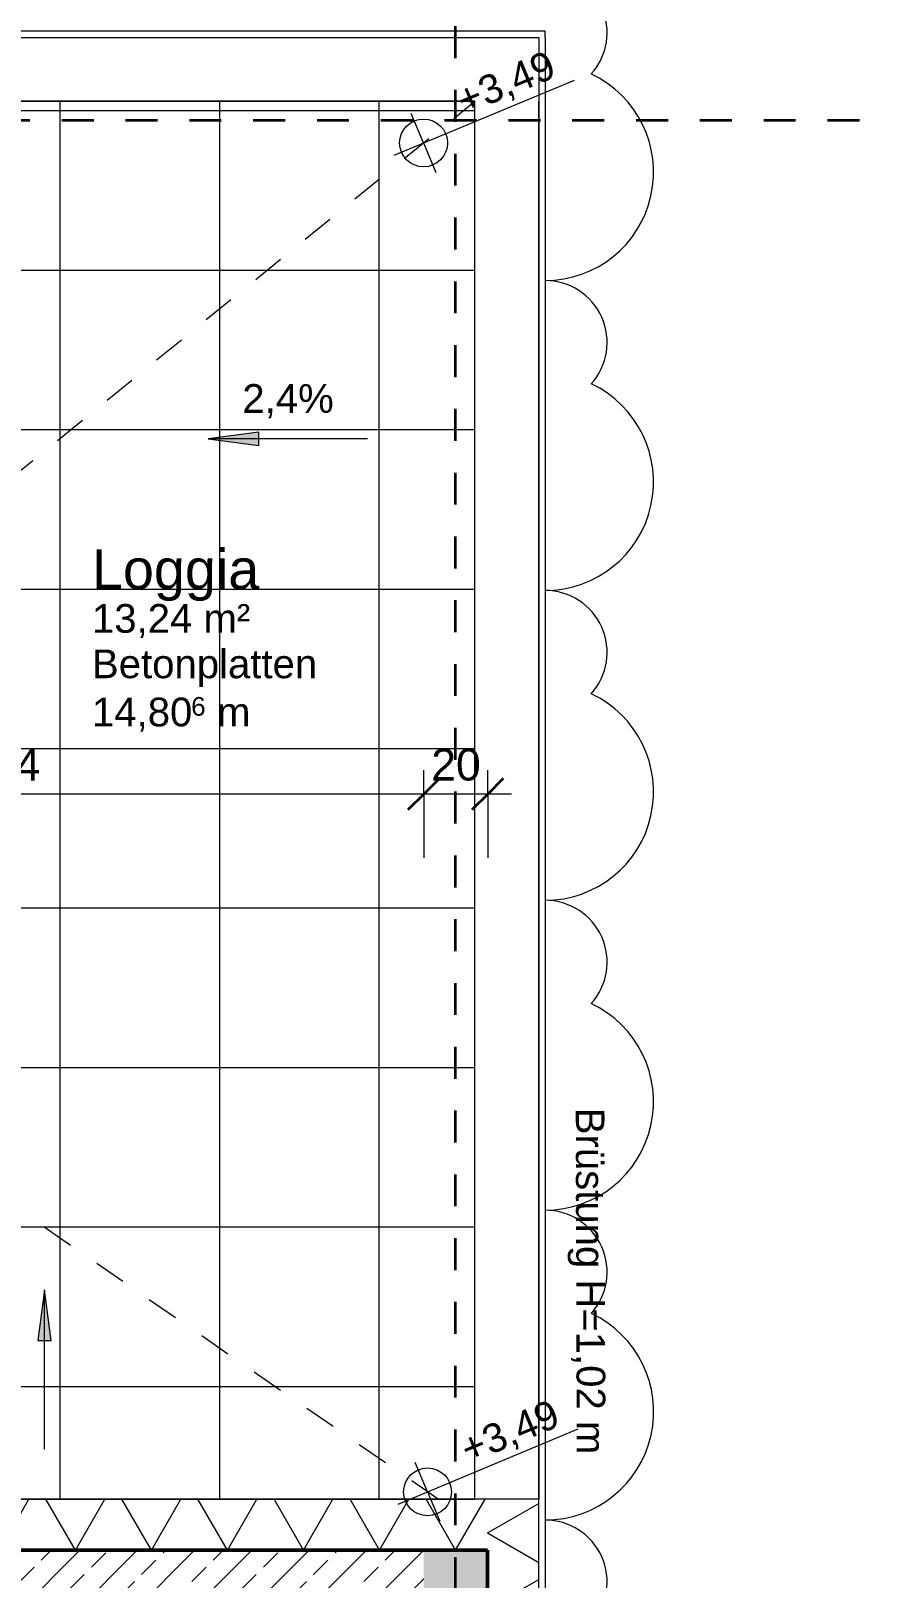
# Model space of a CAD drawing. Header units: metres. Extents: x -67.4 to -27.2, y 43.9 to 89.6.
# Drawn here: x -38.939 to -36.316, y 78.409 to 83.259 of the extents above; entities that cross this region are included whole.
import ezdxf

# ---------------------------------------------------------------- set-up
doc = ezdxf.new("R2010")
doc.units = ezdxf.units.M
doc.linetypes.add('Strich Punkt Mittel', pattern=[0.015875, 0.00635, -0.004763, 0, -0.004763])
doc.linetypes.add('Verdeckt Unten', pattern=[0.005, 0.003, -0.002])
for name, color, linetype, lineweight in [('A-DETL-GENF_', 92, 'Continuous', 13), ('A-DETL-MBND', 5, 'Continuous', 5), ('A_2D', 7, 'Continuous', 13), ('A_Bemassung-50_', 4, 'Continuous', 9), ('A_Bemassung_', 4, 'Continuous', 9), ('A_Decken', 8, 'Continuous', 13), ('A_Raeume_', 7, 'Continuous', 5), ('A_Raeume_Beschriftung_', 7, 'Continuous', 9), ('A_Raster_', 1, 'Continuous', 9), ('A_Waende', 7, 'Continuous', 13), ('G-ANNO-DIMS_', 111, 'Continuous', 9), ('G-ANNO-REVC_', 71, 'Continuous', 9), ('Text', 130, 'Continuous', 9)]:
    doc.layers.add(name, color=color, linetype=linetype, lineweight=lineweight)
doc.styles.add('Arial_2', font='arial.ttf', dxfattribs={"height": 0.09})
doc.styles.add('Arial_3', font='arial.ttf', dxfattribs={"height": 0.125})
doc.styles.add('Arial_4', font='arial.ttf', dxfattribs={"height": 0.05849})
doc.styles.add('Arial_5', font='arial.ttf', dxfattribs={"height": 0.1})
doc.dimstyles.new('WGA-Bemaßung_5', dxfattribs={"dimscale": 0.3048, "dimtxt": 0.102026, "dimasz": 0.328084, "dimexe": 0.246063, "dimexo": 0.0625, "dimgap": 0.04101, "dimtad": 1, "dimdec": 1, "dimlfac": 100, "dimrnd": 0.5, "dimdsep": 46, "dimtxsty": 'Arial_5', "dimblk1": 'OBLIQUE', "dimblk2": 'OBLIQUE', "dimsah": 1, "dimcen": 0.09, "dimdle": 0.246063, "dimazin": 2, "dimtfac": 1, "dimtdec": 4, "dimtix": 1, "dimtmove": 0, "dimatfit": 3, "dimfxl": 0.656168, "dimfxlon": 1, "dimtvp": 1, "dimtolj": 1, "dimtzin": 0, "dimarcsym": 2})
pattern_1 = [(45, (0, 0), (-0.08980256, 0.08980256), []), (45, (0.0898, 0), (-0.08980256, 0.08980256), [0.0635, -0.03175])]

# ---------------------------------------------------------------- blocks, each defined once
blk = doc.blocks.new('DIMBLOCK742-263_PP_01OG_BT2')
at = {"layer": 'A_Bemassung-50_', "transparency": 16777216}
for p, q in [((-37.708, 80.867), (-37.708, 80.942)), ((-37.508, 80.867), (-37.508, 80.942)), ((-37.433, 80.867), (-37.708, 80.867)), ((-37.708, 80.867), (-37.708, 80.667)), ((-37.508, 80.867), (-37.508, 80.667))]:
    blk.add_line(p, q, dxfattribs=at)
at = {"layer": 'A_Bemassung-50_', "lineweight": 35, "transparency": 16777216}
for p, q in [((-37.708, 80.867), (-37.658, 80.917)), ((-37.508, 80.867), (-37.458, 80.917)), ((-37.708, 80.867), (-37.758, 80.817)), ((-37.508, 80.867), (-37.558, 80.817))]:
    blk.add_line(p, q, dxfattribs=at)
at = {"layer": 'A_Bemassung-50_', "color": 0, "transparency": 16777216, "insert": (-37.6849, 81.0093), "char_height": 0.1, "width": 0.184588, "attachment_point": 1, "rotation": 359.9983, "line_spacing_factor": 0.941778, "style": 'Arial_5'}
blk.add_mtext('20', dxfattribs=at)
blk = doc.blocks.new('_Oblique')
at = {"color": 0, "linetype": 'ByBlock', "lineweight": -2}
blk.add_line((-0.5, -0.5), (0.5, 0.5), dxfattribs=at)
blk = doc.blocks.new('DIMBLOCK743-263_PP_01OG_BT2')
at = {"layer": 'A_Bemassung-50_', "transparency": 16777216}
for p, q in [((-40.348, 80.867), (-40.348, 80.942)), ((-37.708, 80.867), (-37.708, 80.942)), ((-37.708, 80.867), (-40.348, 80.867)), ((-40.348, 80.867), (-40.348, 80.667)), ((-37.708, 80.867), (-37.708, 80.667))]:
    blk.add_line(p, q, dxfattribs=at)
at = {"layer": 'A_Bemassung-50_', "lineweight": 35, "transparency": 16777216}
for p, q in [((-40.348, 80.867), (-40.298, 80.917)), ((-37.708, 80.867), (-37.658, 80.917)), ((-40.348, 80.867), (-40.398, 80.817)), ((-37.708, 80.867), (-37.758, 80.817))]:
    blk.add_line(p, q, dxfattribs=at)
at = {"layer": 'A_Bemassung-50_', "color": 0, "transparency": 16777216, "insert": (-39.1434, 81.0093), "char_height": 0.1, "width": 0.276883, "attachment_point": 1, "rotation": 359.9983, "line_spacing_factor": 0.941778, "style": 'Arial_5'}
blk.add_mtext('264', dxfattribs=at)
blk = doc.blocks.new('Family - ___-11916824-263_PP_01OG_BT2')
at = {"layer": 'G-ANNO-REVC_'}
for centre, radius, start, end in [((-2.4037, 91.2077), 0.1943, 295.5497, 67.36), ((-2.572, 90.8042), 0.34, 247.36, 42.1512), ((-2.7777, 90.311), 0.1943, 295.5497, 67.36), ((-2.946, 89.9075), 0.34, 247.36, 42.1512), ((-3.1517, 89.4143), 0.1943, 295.5497, 67.36), ((-3.32, 89.0108), 0.34, 247.36, 42.1512), ((-3.5257, 88.5176), 0.1943, 295.5497, 67.36), ((-3.694, 88.1141), 0.34, 247.36, 42.1512), ((-3.8996, 87.6209), 0.1943, 295.5497, 67.36), ((-4.0679, 87.2174), 0.34, 247.36, 42.1512), ((-4.2736, 86.7242), 0.1943, 295.5497, 67.36)]:
    blk.add_arc(centre, radius, start, end, dxfattribs=at)
blk = doc.blocks.new('Höhenkoten - 018-55644-263_PP_01OG_BT2')
at = {"layer": 'G-ANNO-DIMS_'}
for p, q in [((0, 0), (0, 0.002)), ((-0.002, 0), (0.010242, 0)), ((0, 0), (0, -0.002))]:
    blk.add_line(p, q, dxfattribs=at)
blk.add_circle((0, 0), 0.0015, dxfattribs=at)

msp = doc.modelspace()

# ---------------------------------------------------------------- hatches: boundary and pattern name
at = {"layer": 'A-DETL-GENF_', "lineweight": 5}
h = msp.add_hatch(dxfattribs=at)
h.set_pattern_fill('FP_171', color=252, style=0, pattern_type=2)
h.set_pattern_definition([(89.998, (-85.848, 81.011), (-0.5, 1.75e-05), []), (179.998, (-85.848, 81.011), (-1.75e-05, -0.5), [])])
h.paths.add_polyline_path([(-39.8588, 49.7116), (-37.5089, 50.7195), (-37.5089, 55.4685), (-39.8586, 55.4685), (-39.8588, 49.9276)])
h.paths.add_polyline_path([(-39.8188, 51.9106), (-39.8187, 52.6771), (-39.6387, 52.6771), (-39.6387, 52.8771), (-39.8137, 52.8521), (-39.8387, 52.6771), (-39.8387, 52.8771), (-39.8189, 52.8771), (-39.8187, 53.5852), (-39.8157, 53.5361), (-39.7277, 53.6097), (-39.7318, 53.5335), (-38.9868, 53.5335), (-38.9868, 53.1739), (-39.1244, 53.1739), (-39.1244, 52.2084), (-39.8187, 51.9106)])
h.paths.add_polyline_path([(-39.8187, 55.1535), (-39.8187, 55.1535), (-39.8187, 55.3877)])
h.paths.add_polyline_path([(-35.4186, 59.5384), (-35.4186, 59.5384), (-35.644, 59.5384)])
h.paths.add_polyline_path([(-37.2796, 59.6652), (-37.2647, 59.6652), (-37.2503, 59.6691), (-37.2374, 59.6766), (-37.2268, 59.6872), (-37.2194, 59.7001), (-37.2156, 59.7146), (-37.2156, 59.7295), (-37.2195, 59.7439), (-37.227, 59.7568), (-37.2376, 59.7673), (-37.2505, 59.7747), (-37.265, 59.7786), (-37.2799, 59.7785), (-37.2943, 59.7746), (-37.3086, 59.7657), (-37.3177, 59.7566), (-37.3251, 59.7436), (-37.329, 59.7292), (-37.3286, 59.7133), (-37.325, 59.6999), (-37.3175, 59.687), (-37.307, 59.6765), (-37.294, 59.669)])
h.paths.add_polyline_path([(-37.3086, 60.5211), (-37.3086, 62.1411), (-37.3486, 62.1411), (-37.3486, 60.5211), (-37.3116, 60.5211)])
h.paths.add_polyline_path([(-52.7485, 64.3116), (-52.7483, 71.7218), (-54.3483, 71.7219), (-54.3485, 64.3116), (-52.7684, 64.3116)])
h.paths.add_polyline_path([(-35.4184, 66.3384), (-35.4184, 66.3384), (-35.644, 66.3384)])
h.paths.add_polyline_path([(-37.2813, 66.4329), (-37.2664, 66.433), (-37.252, 66.4368), (-37.2381, 66.4453), (-37.2285, 66.4549), (-37.2211, 66.4679), (-37.2173, 66.4823), (-37.2176, 66.4982), (-37.2212, 66.5116), (-37.2287, 66.5245), (-37.2393, 66.535), (-37.2522, 66.5424), (-37.2666, 66.5463), (-37.2816, 66.5462), (-37.296, 66.5423), (-37.3089, 66.5348), (-37.3194, 66.5243), (-37.3268, 66.5113), (-37.3306, 66.4969), (-37.3306, 66.482), (-37.3267, 66.4676), (-37.3192, 66.4547), (-37.3084, 66.444), (-37.2957, 66.4367), (-37.2867, 66.4344)])
h.paths.add_polyline_path([(-52.7484, 66.6449), (-52.7503, 66.6744), (-53.2979, 66.6744), (-53.2506, 66.8083), (-53.3468, 66.8083), (-53.2979, 66.9628), (-53.2978, 67.9718), (-52.7503, 67.9718), (-52.7503, 67.4575), (-52.7484, 67.4575), (-52.7484, 66.8083)])
h.paths.add_polyline_path([(-37.3084, 67.4037), (-37.3084, 69.0237), (-37.3484, 69.0237), (-37.3483, 67.4037), (-37.3114, 67.4037)])
h.paths.add_polyline_path([(-52.7503, 68.0518), (-52.7684, 68.0519), (-52.7684, 68.2027), (-52.9434, 68.1777), (-52.9614, 68.0518), (-53.2978, 68.0519), (-53.2978, 69.3198), (-52.7502, 69.3198), (-52.7503, 68.0519)])
h.paths.add_polyline_path([(-35.4182, 72.6384), (-35.4182, 72.6384), (-35.644, 72.6384)])
h.paths.add_polyline_path([(-37.2797, 73.3336), (-37.2647, 73.3336), (-37.2503, 73.3375), (-37.2374, 73.345), (-37.2269, 73.3556), (-37.2195, 73.3685), (-37.2157, 73.383), (-37.2157, 73.3979), (-37.2196, 73.4123), (-37.2271, 73.4252), (-37.2377, 73.4357), (-37.2506, 73.4431), (-37.265, 73.447), (-37.2799, 73.4469), (-37.2943, 73.443), (-37.3082, 73.4346), (-37.3178, 73.425), (-37.3252, 73.412), (-37.329, 73.3976), (-37.329, 73.3827), (-37.3251, 73.3683), (-37.3176, 73.3554), (-37.307, 73.3449), (-37.2941, 73.3374)])
h.paths.add_polyline_path([(-37.3082, 73.6624), (-37.3082, 74.7124), (-37.3482, 74.7124), (-37.3481, 73.6624), (-37.3112, 73.6624)])
h.paths.add_polyline_path([(-37.3082, 75.4874), (-37.3082, 75.4874), (-37.3082, 76.5374), (-37.3481, 76.5374), (-37.3481, 75.4874), (-37.3111, 75.4874)])
h.paths.add_polyline_path([(-37.3273, 76.6372), (-37.3273, 76.6384), (-37.3473, 76.6384), (-37.3473, 76.6372), (-37.3279, 76.6372)])
h.paths.add_polyline_path([(-35.4181, 76.638), (-35.4183, 76.6384), (-35.4183, 76.638)])
h.paths.add_polyline_path([(-37.5481, 78.6563), (-37.5481, 83.0394), (-40.5679, 83.0394), (-40.5681, 78.6564), (-37.6336, 78.6563)])
h.paths.add_polyline_path([(-39.8047, 80.0399), (-40.528, 80.0399), (-40.528, 80.0864), (-40.5503, 80.0864), (-40.548, 80.1217), (-40.548, 80.6482), (-40.5533, 80.6519), (-40.5531, 81.3156), (-39.6672, 81.3156), (-39.6672, 80.0399)])
h.paths.add_polyline_path([(-40.548, 80.5137), (-40.348, 80.5137), (-40.348, 80.7137), (-40.523, 80.6887), (-40.5473, 80.5188)])
at = {"layer": 'A_Waende', "lineweight": 5}
h = msp.add_hatch(dxfattribs=at)
h.set_pattern_fill('FP_10', color=250, angle=-157.36, style=0, pattern_type=2)
h.set_pattern_definition([(359.998, (-39.03859, 78.49629), (7e-06, 0.20637), []), (59.998, (-39.03859, 78.49629), (-0.178727, 0.103196), []), (119.998, (-39.03859, 78.49629), (-0.178725, -0.10318), [])])
h.paths.add_polyline_path([(-37.5081, 78.4963), (-37.5081, 78.6563), (-40.5681, 78.6563), (-40.5681, 78.4964), (-37.5147, 78.4963)])
h = msp.add_hatch(dxfattribs=at)
h.set_pattern_fill('FP_145', color=250, angle=-157.36, style=0, pattern_type=2)
h.set_pattern_definition([(269.998, (-37.5085, 77.59698), (0.20637, -7e-06), []), (329.998, (-37.5085, 77.59698), (0.10319, 0.17872), []), (29.998, (-37.5085, 77.59698), (-0.103184, 0.178734), [])])
h.paths.add_polyline_path([(-37.3481, 76.5375), (-37.3481, 78.6563), (-37.5081, 78.6563), (-37.5081, 76.5375), (-37.3482, 76.5375)])
h = msp.add_hatch(dxfattribs=at)
h.set_pattern_fill('FP_4', color=250, style=0, pattern_type=2)
h.set_pattern_definition(pattern_1)
h.paths.add_polyline_path([(-37.7081, 78.2963), (-37.7081, 78.4963), (-40.9281, 78.4964), (-40.9281, 78.2964), (-37.8357, 78.2963)])
h = msp.add_hatch(dxfattribs=at)
h.set_pattern_fill('FP_4', color=250, style=0, pattern_type=2)
h.set_pattern_definition(pattern_1)
h.paths.add_polyline_path([(-37.5088, 55.6285), (-37.5088, 55.6285), (-37.5088, 56.4285), (-37.7087, 56.4285), (-37.7087, 55.6285), (-37.5089, 55.6285)])
h.paths.add_polyline_path([(-37.5087, 57.6285), (-37.5086, 60.0586), (-37.7086, 60.0586), (-37.7086, 57.6285)])
h.paths.add_polyline_path([(-37.5086, 60.1936), (-37.5087, 60.4461), (-37.7086, 60.4461), (-37.7086, 60.1936), (-37.5555, 60.1936)])
h.paths.add_polyline_path([(-37.6086, 60.1261), (-37.7086, 60.1936), (-37.7086, 60.0586)])
h.paths.add_polyline_path([(-37.5086, 60.0586), (-37.5086, 60.1936), (-37.6086, 60.1261), (-37.5725, 60.1017)])
h.paths.add_polyline_path([(-37.5086, 62.2161), (-37.5086, 63.3111), (-37.7085, 63.3111), (-37.7085, 62.2161), (-37.5086, 62.2161)])
h.paths.add_polyline_path([(-37.5086, 62.2161), (-37.5086, 62.2161), (-37.526, 62.2635)])
h.paths.add_polyline_path([(-37.5085, 64.5111), (-37.5084, 66.9436), (-37.7084, 66.9436), (-37.7084, 64.5111)])
h.paths.add_polyline_path([(-37.5084, 67.0786), (-37.6084, 67.0111), (-37.7084, 67.0786), (-37.5548, 67.0786)])
h.paths.add_polyline_path([(-37.5084, 66.9436), (-37.5085, 67.3287), (-37.7084, 67.3287), (-37.7084, 66.9436), (-37.6084, 67.0111), (-37.5719, 66.9864)])
h.paths.add_polyline_path([(-37.5084, 69.0987), (-37.5084, 69.0987), (-37.5084, 70.1937), (-37.7083, 70.1937), (-37.7083, 69.0987), (-37.6084, 69.0987)])
h.paths.add_polyline_path([(-37.5084, 69.0987), (-37.5084, 69.0987), (-37.6084, 69.3712)])
h.paths.add_polyline_path([(-37.5083, 71.3937), (-37.5083, 73.5874), (-37.7082, 73.5874), (-37.7083, 71.3937)])
h.paths.add_polyline_path([(-37.5082, 74.7874), (-37.5082, 75.4124), (-37.7082, 75.4124), (-37.7082, 74.7874), (-37.6082, 74.7874)])
h.paths.add_polyline_path([(-37.5081, 76.6124), (-37.5081, 76.8649), (-37.7081, 76.8649), (-37.7081, 76.6124), (-37.6709, 76.6124)])
h.paths.add_polyline_path([(-37.5081, 76.9999), (-37.5081, 78.4963), (-37.7081, 78.4963), (-37.7081, 76.9999), (-37.5541, 76.9999)])
h.paths.add_polyline_path([(-37.6081, 76.9324), (-37.7081, 76.9999), (-37.7081, 76.865), (-37.6465, 76.9065)])
h.paths.add_polyline_path([(-37.5081, 76.8649), (-37.5081, 76.9999), (-37.6081, 76.9324), (-37.5407, 76.8869)])
at = {"layer": 'G-ANNO-DIMS_'}
for points in [[(-38.3842, 81.981), (-38.2254, 81.9601), (-38.2254, 82.0019)], [(-38.8968, 79.3125), (-38.9177, 79.1537), (-38.8759, 79.1537)]]:
    msp.add_hatch(color=256, dxfattribs=at).paths.add_polyline_path(points)

# ---------------------------------------------------------------- linework, layer by layer
at = {"layer": 'A-DETL-MBND'}
for p in [(-40.5679, 83.2595), (-37.3279, 83.2394)]:
    msp.add_line(p, (-37.3279, 83.2594), dxfattribs=at)
at = {"layer": 'A_2D'}
for p, q in [((-37.5479, 83.0394), (-40.5679, 83.0395)), ((-37.5481, 78.6563), (-37.5479, 83.0394)), ((-40.5681, 78.6564), (-37.5481, 78.6563))]:
    msp.add_line(p, q, dxfattribs=at)
at = {"layer": 'A_Decken'}
msp.add_line((-40.5679, 83.0394), (-37.5479, 83.0394), dxfattribs=at)
at = {"layer": 'A_Decken', "linetype": 'Verdeckt Unten'}
for p, q in [((-40.4073, 80.7137), (-37.5479, 83.0394)), ((-37.6636, 78.6563), (-40.4215, 80.5609))]:
    msp.add_line(p, q, dxfattribs=at)
at = {"layer": 'A_Raeume_', "flags": 128}
msp.add_lwpolyline([(-40.5681, 78.6564), (-37.5481, 78.6563), (-37.5479, 83.0394), (-40.5679, 83.0395)], close=True, dxfattribs=at)
at = {"layer": 'A_Raster_', "linetype": 'Strich Punkt Mittel', "lineweight": 35}
for p, q in [((-37.6095, 48.5744), (-37.6083, 85.8699)), ((-56.2428, 82.98), (-31.8, 82.9792))]:
    msp.add_line(p, q, dxfattribs=at)
at = {"layer": 'A_Waende'}
for p, q in [((-40.5679, 83.2395), (-37.3479, 83.2394)), ((-37.3479, 83.2394), (-37.3481, 78.6563)), ((-37.3279, 83.2394), (-37.3279, 77.0172)), ((-37.5479, 83.0394), (-40.5679, 83.0395)), ((-37.5481, 78.6563), (-37.5479, 83.0394)), ((-37.3479, 76.8006), (-37.3479, 83.0394))]:
    msp.add_line(p, q, dxfattribs=at)
at = {"layer": 'A_Waende', "color": 250, "lineweight": 5}
for p, q in [((-37.3481, 78.6563), (-40.5681, 78.6564)), ((-37.3481, 76.5375), (-37.3481, 78.6563))]:
    msp.add_line(p, q, dxfattribs=at)
at = {"layer": 'A_Waende', "color": 10, "lineweight": 50}
for p, q in [((-37.5081, 78.4963), (-40.7281, 78.4964)), ((-37.5081, 76.6124), (-37.5081, 78.4963))]:
    msp.add_line(p, q, dxfattribs=at)
at = {"layer": 'G-ANNO-DIMS_'}
for p, q in [((-38.2254, 82.0019), (-38.3842, 81.981)), ((-38.3842, 81.981), (-38.2254, 81.9601)), ((-37.8842, 81.981), (-38.3842, 81.981)), ((-38.2254, 81.9601), (-38.2254, 82.0019)), ((-38.8968, 79.3125), (-38.9177, 79.1537)), ((-38.8759, 79.1537), (-38.8968, 79.3125)), ((-38.8968, 78.8125), (-38.8968, 79.3125)), ((-38.9177, 79.1537), (-38.8759, 79.1537))]:
    msp.add_line(p, q, dxfattribs=at)

# ---------------------------------------------------------------- block references
at = {"layer": 'G-ANNO-DIMS_', "xscale": 49.99999999999998, "yscale": 49.99999999999998, "zscale": 49.99999999999998, "rotation": 22.64000000000044}
for p in [(-37.7089, 82.9084), (-37.6965, 78.679)]:
    msp.add_blockref('Höhenkoten - 018-55644-263_PP_01OG_BT2', p, dxfattribs=at)
at = {"layer": 'G-ANNO-REVC_', "rotation": 22.64000000000043}
msp.add_blockref('Family - ___-11916824-263_PP_01OG_BT2', (0, 0), dxfattribs=at)

# ---------------------------------------------------------------- texts
at = {"layer": 'A_Raeume_Beschriftung_', "attachment_point": 1}
for s, insert, char_height, width, style in [('Loggia', (-38.7482, 81.6346), 0.125, 0.633333, 'Arial_3'), ('13,24 m²', (-38.7482, 81.4626), 0.09, 0.58924, 'Arial_2'), ('Betonplatten', (-38.7482, 81.3201), 0.09, 0.825738, 'Arial_2'), ('14,80', (-38.7482, 81.1692), 0.09, 0.376793, 'Arial_2'), ('6', (-38.4373, 81.171), 0.0585, 0.056118, 'Arial_4'), (' m', (-38.391, 81.1692), 0.09, 0.164346, 'Arial_2')]:
    msp.add_mtext(s, dxfattribs=dict(at, insert=insert, char_height=char_height, width=width, style=style))
at = {"layer": 'G-ANNO-DIMS_', "char_height": 0.09, "width": 0.380128, "attachment_point": 1, "rotation": 22.64, "line_spacing_factor": 0.941778, "style": 'Arial_2'}
for insert in [(-37.6156, 83.0785), (-37.6032, 78.8491)]:
    msp.add_mtext('+3,49', dxfattribs=dict(at, insert=insert))
at = {"layer": 'G-ANNO-DIMS_', "insert": (-38.2769, 82.1521), "char_height": 0.09, "width": 0.342666, "attachment_point": 1, "line_spacing_factor": 0.941778, "style": 'Arial_2'}
msp.add_mtext('2,4%', dxfattribs=at)
at = {"layer": 'Text', "color": 7, "insert": (-37.1419, 79.8835), "char_height": 0.09, "width": 1.290717, "attachment_point": 1, "rotation": 270.1582, "style": 'Arial_2'}
msp.add_mtext('Brüstung H=1,02 m', dxfattribs=at)

# ---------------------------------------------------------------- dimensions: what is measured, and where the dimension line sits
at = {"layer": 'A_Bemassung_'}
for base, p1, p2, override, picture, middle in [((-40.348, 80.867), (-37.708, 80.667), (-40.348, 80.667), {"dimpost": '<>', "dimfxl": 2.640029}, 'DIMBLOCK743-263_PP_01OG_BT2', (-39.028, 80.9306)), ((-37.708, 80.867), (-37.508, 80.667), (-37.708, 80.667), {"dimpost": '<>', "dimfxl": 0.2}, 'DIMBLOCK742-263_PP_01OG_BT2', (-37.608, 80.9305))]:
    dim = msp.add_linear_dim(base=base, p1=p1, p2=p2, angle=359.9983, dimstyle='WGA-Bemaßung_5', override=override, dxfattribs=at)
    dim.commit()
    dim.dimension.update_dxf_attribs({"geometry": picture, "text_midpoint": middle})

doc.saveas('drawing.dxf')
